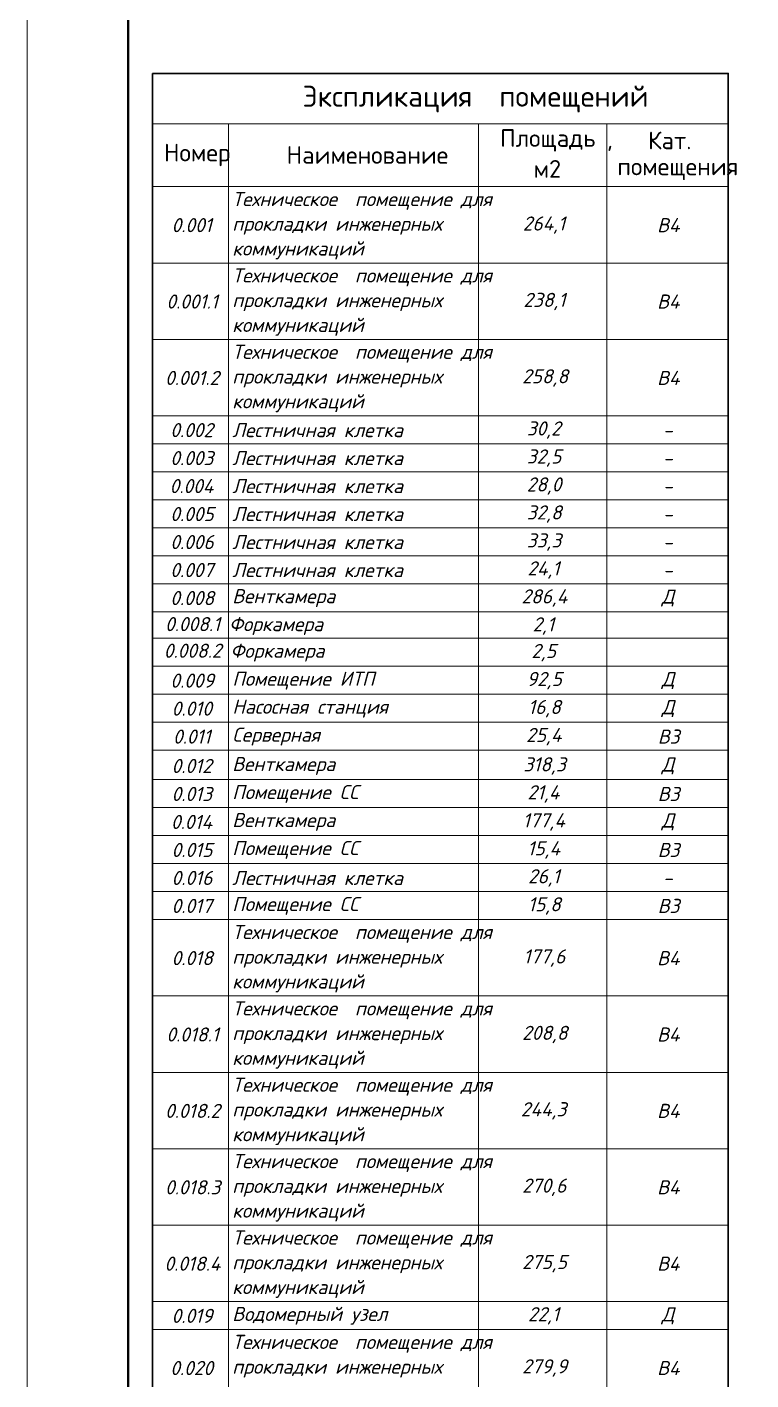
# Model space of a CAD drawing. Header units: millimetres. Extents: x -81576 to 1046824, y -248937 to 691537.
# Drawn here: x -80411 to -66088, y 622442 to 649213 of the extents above; entities that cross this region are included whole.
import ezdxf

# ---------------------------------------------------------------- set-up
doc = ezdxf.new("R2010")
doc.units = ezdxf.units.MM
doc.layers.add('PDF _Геометрия', color=7, linetype='Continuous', true_color=0x1d1d1d)
doc.layers.add('PDF _Текст', color=7, linetype='Continuous')
doc.styles.add('PDF ISOCPEUR', font='isocpeur.ttf')
doc.styles.add('PDF ISOCPEUR Italic', font='isocpeui.ttf')

msp = doc.modelspace()

# ---------------------------------------------------------------- linework, layer by layer
at = {"layer": 'PDF _Геометрия', "color": 7, "lineweight": 20}
msp.add_lwpolyline([(38489.1, 689395.2), (38489.1, 605295.1), (-80411, 605295.1), (-80411, 689395.2)], close=True, dxfattribs=at)
at = {"layer": 'PDF _Геометрия', "color": 7, "lineweight": 40}
msp.add_lwpolyline([(37989.1, 688895.2), (37989.1, 605795.1), (-78411, 605795.1), (-78411, 688895.2)], close=True, dxfattribs=at)
at = {"layer": 'PDF _Геометрия', "color": 7, "lineweight": 30}
msp.add_lwpolyline([(-77925.8, 648294.4), (-66538.1, 648294.4), (-66538.1, 647294.4), (-66538.1, 606259.7), (-77925.8, 606259.7), (-77925.8, 647294.4)], close=True, dxfattribs=at)
at = {"layer": 'PDF _Геометрия', "color": 7, "lineweight": 9}
for points in [[(-77925.8, 647294.4), (-66538.1, 647294.4)], [(-76425.8, 647294.4), (-76425.8, 646055.2), (-76425.8, 644543.7), (-76425.8, 643032.2), (-76425.8, 641520.7), (-76425.8, 640966.8), (-76425.8, 640413), (-76425.8, 639859.1), (-76425.8, 639305.3), (-76425.8, 638751.5), (-76425.8, 638197.6), (-76425.8, 637643.8), (-76425.8, 637090), (-76425.8, 636536.1), (-76425.8, 635982.3), (-76425.8, 635428.4), (-76425.8, 634874.6), (-76425.8, 634320.8), (-76425.8, 633766.9), (-76425.8, 633213.1), (-76425.8, 632659.3), (-76425.8, 632105.4), (-76425.8, 631551.6), (-76425.8, 630040.1), (-76425.8, 628528.6), (-76425.8, 627017), (-76425.8, 625505.5), (-76425.8, 623994), (-76425.8, 623440.2), (-76425.8, 621928.7)], [(-71478.1, 647294.4), (-71478.1, 646055.2), (-71478.1, 644543.7), (-71478.1, 643032.2), (-71478.1, 641520.7), (-71478.1, 640966.8), (-71478.1, 640413), (-71478.1, 639859.1), (-71478.1, 639305.3), (-71478.1, 638751.5), (-71478.1, 638197.6), (-71478.1, 637643.8), (-71478.1, 637090), (-71478.1, 636536.1), (-71478.1, 635982.3), (-71478.1, 635428.4), (-71478.1, 634874.6), (-71478.1, 634320.8), (-71478.1, 633766.9), (-71478.1, 633213.1), (-71478.1, 632659.3), (-71478.1, 632105.4), (-71478.1, 631551.6), (-71478.1, 630040.1), (-71478.1, 628528.6), (-71478.1, 627017), (-71478.1, 625505.5), (-71478.1, 623994), (-71478.1, 623440.2), (-71478.1, 621928.7)], [(-68938.1, 647294.4), (-68938.1, 646055.2), (-68938.1, 644543.7), (-68938.1, 643032.2), (-68938.1, 641520.7), (-68938.1, 640966.8), (-68938.1, 640413), (-68938.1, 639859.1), (-68938.1, 639305.3), (-68938.1, 638751.5), (-68938.1, 638197.6), (-68938.1, 637643.8), (-68938.1, 637090), (-68938.1, 636536.1), (-68938.1, 635982.3), (-68938.1, 635428.4), (-68938.1, 634874.6), (-68938.1, 634320.8), (-68938.1, 633766.9), (-68938.1, 633213.1), (-68938.1, 632659.3), (-68938.1, 632105.4), (-68938.1, 631551.6), (-68938.1, 630040.1), (-68938.1, 628528.6), (-68938.1, 627017), (-68938.1, 625505.5), (-68938.1, 623994), (-68938.1, 623440.2), (-68938.1, 621928.7)], [(-66538.1, 646055.2), (-68938.1, 646055.2), (-71478.1, 646055.2), (-76425.8, 646055.2), (-77925.8, 646055.2)], [(-66538.1, 644543.7), (-68938.1, 644543.7), (-71478.1, 644543.7), (-76425.8, 644543.7), (-77925.8, 644543.7)], [(-66538.1, 643032.2), (-68938.1, 643032.2), (-71478.1, 643032.2), (-76425.8, 643032.2), (-77925.8, 643032.2)], [(-66538.1, 641520.7), (-68938.1, 641520.7), (-71478.1, 641520.7), (-76425.8, 641520.7), (-77925.8, 641520.7)], [(-66538.1, 640966.8), (-68938.1, 640966.8), (-71478.1, 640966.8), (-76425.8, 640966.8), (-77925.8, 640966.8)], [(-66538.1, 640413), (-68938.1, 640413), (-71478.1, 640413), (-76425.8, 640413), (-77925.8, 640413)], [(-66538.1, 639859.1), (-68938.1, 639859.1), (-71478.1, 639859.1), (-76425.8, 639859.1), (-77925.8, 639859.1)], [(-66538.1, 639305.3), (-68938.1, 639305.3), (-71478.1, 639305.3), (-76425.8, 639305.3), (-77925.8, 639305.3)], [(-66538.1, 638751.5), (-68938.1, 638751.5), (-71478.1, 638751.5), (-76425.8, 638751.5), (-77925.8, 638751.5)], [(-66538.1, 638197.6), (-68938.1, 638197.6), (-71478.1, 638197.6), (-76425.8, 638197.6), (-77925.8, 638197.6)], [(-66538.1, 637643.8), (-68938.1, 637643.8), (-71478.1, 637643.8), (-76425.8, 637643.8), (-77925.8, 637643.8)], [(-66536.4, 637117.4), (-68936.4, 637117.4), (-71476.4, 637117.4), (-76424.1, 637117.4), (-77924.1, 637117.4)], [(-66536.4, 636563.6), (-68936.4, 636563.6), (-71476.4, 636563.6), (-76424.1, 636563.6), (-77924.1, 636563.6)], [(-66536.4, 636009.7), (-68936.4, 636009.7), (-71476.4, 636009.7), (-76424.1, 636009.7), (-77924.1, 636009.7)], [(-66536.4, 635455.9), (-68936.4, 635455.9), (-71476.4, 635455.9), (-76424.1, 635455.9), (-77924.1, 635455.9)], [(-66536.4, 634902.1), (-68936.4, 634902.1), (-71476.4, 634902.1), (-76424.1, 634902.1), (-77924.1, 634902.1)], [(-66538.1, 634320.8), (-68938.1, 634320.8), (-71478.1, 634320.8), (-76425.8, 634320.8), (-77925.8, 634320.8)], [(-66538.1, 633766.9), (-68938.1, 633766.9), (-71478.1, 633766.9), (-76425.8, 633766.9), (-77925.8, 633766.9)], [(-66538.1, 633213.1), (-68938.1, 633213.1), (-71478.1, 633213.1), (-76425.8, 633213.1), (-77925.8, 633213.1)], [(-66538.1, 632659.3), (-68938.1, 632659.3), (-71478.1, 632659.3), (-76425.8, 632659.3), (-77925.8, 632659.3)], [(-66538.1, 632105.4), (-68938.1, 632105.4), (-71478.1, 632105.4), (-76425.8, 632105.4), (-77925.8, 632105.4)], [(-66538.1, 631551.6), (-68938.1, 631551.6), (-71478.1, 631551.6), (-76425.8, 631551.6), (-77925.8, 631551.6)], [(-66538.1, 630040.1), (-68938.1, 630040.1), (-71478.1, 630040.1), (-76425.8, 630040.1), (-77925.8, 630040.1)], [(-66538.1, 628528.6), (-68938.1, 628528.6), (-71478.1, 628528.6), (-76425.8, 628528.6), (-77925.8, 628528.6)], [(-66538.1, 627017), (-68938.1, 627017), (-71478.1, 627017), (-76425.8, 627017), (-77925.8, 627017)], [(-66538.1, 625505.5), (-68938.1, 625505.5), (-71478.1, 625505.5), (-76425.8, 625505.5), (-77925.8, 625505.5)], [(-66538.1, 623994), (-68938.1, 623994), (-71478.1, 623994), (-76425.8, 623994), (-77925.8, 623994)], [(-66538.1, 623440.2), (-68938.1, 623440.2), (-71478.1, 623440.2), (-76425.8, 623440.2), (-77925.8, 623440.2)]]:
    msp.add_lwpolyline(points, dxfattribs=at)

# ---------------------------------------------------------------- texts
at = {"layer": 'PDF _Текст', "attachment_point": 4}
for s, insert, char_height, style in [('Экспликация  помещений', (-74959.5, 647787.7), 416.091, 'PDF ISOCPEUR'), ('Площадь ,', (-71051.1, 646968.8), 348.98, 'PDF ISOCPEUR'), ('Кат.', (-68123.6, 646968.8), 348.98, 'PDF ISOCPEUR'), ('Номер', (-77702.8, 646681.5), 348.98, 'PDF ISOCPEUR'), ('Наименование', (-75276.1, 646681.5), 348.979, 'PDF ISOCPEUR'), ('м2', (-70389.7, 646406.6), 348.98, 'PDF ISOCPEUR'), ('помещения', (-68732.1, 646406.6), 348.98, 'PDF ISOCPEUR'), ('Техническое  помещение для', (-76350.8, 645771.6), 279.4, 'PDF ISOCPEUR Italic'), ('264,1', (-70602.7, 645292.8), 279.4, 'PDF ISOCPEUR Italic'), ('0.001', (-77551.7, 645292.8), 279.4, 'PDF ISOCPEUR Italic'), ('прокладки инженерных', (-76350.8, 645282.1), 279.4, 'PDF ISOCPEUR Italic'), ('В4', (-67944.7, 645292.8), 279.4, 'PDF ISOCPEUR Italic'), ('коммуникаций', (-76350.8, 644792.7), 279.4, 'PDF ISOCPEUR Italic'), ('Техническое  помещение для', (-76350.8, 644260.1), 279.4, 'PDF ISOCPEUR Italic'), ('0.001.1', (-77655.1, 643781.3), 279.4, 'PDF ISOCPEUR Italic'), ('прокладки инженерных', (-76350.8, 643770.6), 279.4, 'PDF ISOCPEUR Italic'), ('238,1', (-70590.3, 643781.3), 279.4, 'PDF ISOCPEUR Italic'), ('В4', (-67944.7, 643781.3), 279.4, 'PDF ISOCPEUR Italic'), ('коммуникаций', (-76350.8, 643281.1), 279.4, 'PDF ISOCPEUR Italic'), ('Техническое  помещение для', (-76350.8, 642748.6), 279.4, 'PDF ISOCPEUR Italic'), ('0.001.2', (-77681.2, 642269.8), 279.4, 'PDF ISOCPEUR Italic'), ('прокладки инженерных', (-76350.8, 642259.1), 279.4, 'PDF ISOCPEUR Italic'), ('258,8', (-70616.4, 642269.8), 279.4, 'PDF ISOCPEUR Italic'), ('В4', (-67944.7, 642269.8), 279.4, 'PDF ISOCPEUR Italic'), ('коммуникаций', (-76350.8, 641769.6), 279.4, 'PDF ISOCPEUR Italic'), ('0.002', (-77577.9, 641237.1), 279.4, 'PDF ISOCPEUR Italic'), ('Лестничная клетка', (-76350.8, 641237.1), 279.4, 'PDF ISOCPEUR Italic'), ('30,2', (-70525.5, 641237.1), 279.4, 'PDF ISOCPEUR Italic'), ('-', (-67829, 641237.1), 279.4, 'PDF ISOCPEUR Italic'), ('0.003', (-77577.9, 640683.2), 279.4, 'PDF ISOCPEUR Italic'), ('Лестничная клетка', (-76350.8, 640683.2), 279.4, 'PDF ISOCPEUR Italic'), ('32,5', (-70525.5, 640683.2), 279.4, 'PDF ISOCPEUR Italic'), ('-', (-67829, 640683.2), 279.4, 'PDF ISOCPEUR Italic'), ('0.004', (-77590.4, 640129.4), 279.4, 'PDF ISOCPEUR Italic'), ('Лестничная клетка', (-76350.8, 640129.4), 279.4, 'PDF ISOCPEUR Italic'), ('28,0', (-70525.5, 640129.4), 279.4, 'PDF ISOCPEUR Italic'), ('-', (-67829, 640129.4), 279.4, 'PDF ISOCPEUR Italic'), ('0.005', (-77577.9, 639575.6), 279.4, 'PDF ISOCPEUR Italic'), ('Лестничная клетка', (-76350.8, 639575.6), 279.4, 'PDF ISOCPEUR Italic'), ('32,8', (-70525.5, 639575.6), 279.4, 'PDF ISOCPEUR Italic'), ('-', (-67829, 639575.6), 279.4, 'PDF ISOCPEUR Italic'), ('0.006', (-77577.9, 639021.7), 279.4, 'PDF ISOCPEUR Italic'), ('Лестничная клетка', (-76350.8, 639021.7), 279.4, 'PDF ISOCPEUR Italic'), ('33,3', (-70525.5, 639021.7), 279.4, 'PDF ISOCPEUR Italic'), ('-', (-67829, 639021.7), 279.4, 'PDF ISOCPEUR Italic'), ('0.007', (-77577.9, 638467.9), 279.4, 'PDF ISOCPEUR Italic'), ('Лестничная клетка', (-76350.8, 638467.9), 279.4, 'PDF ISOCPEUR Italic'), ('24,1', (-70511.9, 638467.9), 279.4, 'PDF ISOCPEUR Italic'), ('-', (-67829, 638467.9), 279.4, 'PDF ISOCPEUR Italic'), ('0.008', (-77577.9, 637914.1), 279.4, 'PDF ISOCPEUR Italic'), ('Венткамера', (-76350.8, 637914.1), 279.4, 'PDF ISOCPEUR Italic'), ('286,4', (-70628.9, 637914.1), 279.4, 'PDF ISOCPEUR Italic'), ('Д', (-67855.1, 637914.1), 279.4, 'PDF ISOCPEUR Italic'), ('0.008.1 Форкамера', (-77681.2, 637360.2), 279.4, 'PDF ISOCPEUR Italic'), ('2,1', (-70408.5, 637360.2), 279.4, 'PDF ISOCPEUR Italic'), ('0.008.2 Форкамера', (-77705.7, 636833.8), 279.4, 'PDF ISOCPEUR Italic'), ('2,5', (-70433, 636833.8), 279.4, 'PDF ISOCPEUR Italic'), ('0.009', (-77576.2, 636280), 279.4, 'PDF ISOCPEUR Italic'), ('Помещение ИТП', (-76349.1, 636280), 279.4, 'PDF ISOCPEUR Italic'), ('92,5', (-70523.9, 636280), 279.4, 'PDF ISOCPEUR Italic'), ('Д', (-67853.4, 636280), 279.4, 'PDF ISOCPEUR Italic'), ('0.010', (-77550.1, 635726.2), 279.4, 'PDF ISOCPEUR Italic'), ('Насосная станция', (-76349.1, 635726.2), 279.4, 'PDF ISOCPEUR Italic'), ('16,8', (-70497.7, 635726.2), 279.4, 'PDF ISOCPEUR Italic'), ('Д', (-67853.4, 635726.2), 279.4, 'PDF ISOCPEUR Italic'), ('0.011', (-77523.9, 635172.3), 279.4, 'PDF ISOCPEUR Italic'), ('Серверная', (-76349.1, 635172.3), 279.4, 'PDF ISOCPEUR Italic'), ('25,4', (-70536.3, 635172.3), 279.4, 'PDF ISOCPEUR Italic'), ('В3', (-67930.6, 635172.3), 279.4, 'PDF ISOCPEUR Italic'), ('0.012', (-77551.8, 634591), 279.4, 'PDF ISOCPEUR Italic'), ('Венткамера', (-76350.8, 634591), 279.4, 'PDF ISOCPEUR Italic'), ('318,3', (-70590.3, 634591), 279.4, 'PDF ISOCPEUR Italic'), ('Д', (-67855.1, 634591), 279.4, 'PDF ISOCPEUR Italic'), ('Помещение СС', (-76350.8, 634037.2), 279.4, 'PDF ISOCPEUR Italic'), ('21,4', (-70511.8, 634037.2), 279.4, 'PDF ISOCPEUR Italic'), ('0.013', (-77551.8, 634037.2), 279.4, 'PDF ISOCPEUR Italic'), ('В3', (-67932.3, 634037.2), 279.4, 'PDF ISOCPEUR Italic'), ('Венткамера', (-76350.8, 633483.4), 279.4, 'PDF ISOCPEUR Italic'), ('0.014', (-77564.2, 633483.4), 279.4, 'PDF ISOCPEUR Italic'), ('177,4', (-70602.7, 633483.4), 279.4, 'PDF ISOCPEUR Italic'), ('Д', (-67855.1, 633483.4), 279.4, 'PDF ISOCPEUR Italic'), ('0.015', (-77551.8, 632929.5), 279.4, 'PDF ISOCPEUR Italic'), ('Помещение СС', (-76350.8, 632929.5), 279.4, 'PDF ISOCPEUR Italic'), ('15,4', (-70511.8, 632929.5), 279.4, 'PDF ISOCPEUR Italic'), ('В3', (-67932.3, 632929.5), 279.4, 'PDF ISOCPEUR Italic'), ('0.016', (-77551.8, 632375.7), 279.4, 'PDF ISOCPEUR Italic'), ('Лестничная клетка', (-76350.8, 632375.7), 279.4, 'PDF ISOCPEUR Italic'), ('26,1', (-70499.4, 632375.7), 279.4, 'PDF ISOCPEUR Italic'), ('-', (-67829, 632375.7), 279.4, 'PDF ISOCPEUR Italic'), ('0.017', (-77551.8, 631821.8), 279.4, 'PDF ISOCPEUR Italic'), ('Помещение СС', (-76350.8, 631821.8), 279.4, 'PDF ISOCPEUR Italic'), ('15,8', (-70499.4, 631821.8), 279.4, 'PDF ISOCPEUR Italic'), ('В3', (-67932.3, 631821.8), 279.4, 'PDF ISOCPEUR Italic'), ('Техническое  помещение для', (-76350.8, 631268), 279.4, 'PDF ISOCPEUR Italic'), ('0.018', (-77551.8, 630789.2), 279.4, 'PDF ISOCPEUR Italic'), ('прокладки инженерных', (-76350.8, 630778.5), 279.4, 'PDF ISOCPEUR Italic'), ('177,6', (-70590.3, 630789.2), 279.4, 'PDF ISOCPEUR Italic'), ('В4', (-67944.8, 630789.2), 279.4, 'PDF ISOCPEUR Italic'), ('коммуникаций', (-76350.8, 630289), 279.4, 'PDF ISOCPEUR Italic'), ('Техническое  помещение для', (-76350.8, 629756.5), 279.4, 'PDF ISOCPEUR Italic'), ('0.018.1', (-77655.1, 629277.7), 279.4, 'PDF ISOCPEUR Italic'), ('208,8', (-70616.4, 629277.7), 279.4, 'PDF ISOCPEUR Italic'), ('В4', (-67944.8, 629277.7), 279.4, 'PDF ISOCPEUR Italic'), ('прокладки инженерных', (-76350.8, 629267), 279.4, 'PDF ISOCPEUR Italic'), ('коммуникаций', (-76350.8, 628777.5), 279.4, 'PDF ISOCPEUR Italic'), ('Техническое  помещение для', (-76350.8, 628245), 279.4, 'PDF ISOCPEUR Italic'), ('0.018.2', (-77681.3, 627766.1), 279.4, 'PDF ISOCPEUR Italic'), ('прокладки инженерных', (-76350.8, 627755.5), 279.4, 'PDF ISOCPEUR Italic'), ('244,3', (-70641.3, 627766.1), 279.4, 'PDF ISOCPEUR Italic'), ('В4', (-67944.8, 627766.1), 279.4, 'PDF ISOCPEUR Italic'), ('коммуникаций', (-76350.8, 627266), 279.4, 'PDF ISOCPEUR Italic'), ('Техническое  помещение для', (-76350.8, 626733.5), 279.4, 'PDF ISOCPEUR Italic'), ('0.018.3', (-77681.3, 626254.6), 279.4, 'PDF ISOCPEUR Italic'), ('прокладки инженерных', (-76350.8, 626244), 279.4, 'PDF ISOCPEUR Italic'), ('270,6', (-70616.5, 626254.6), 279.4, 'PDF ISOCPEUR Italic'), ('В4', (-67944.8, 626254.6), 279.4, 'PDF ISOCPEUR Italic'), ('коммуникаций', (-76350.8, 625754.5), 279.4, 'PDF ISOCPEUR Italic'), ('Техническое  помещение для', (-76350.9, 625222), 279.4, 'PDF ISOCPEUR Italic'), ('0.018.4', (-77693.7, 624743.1), 279.4, 'PDF ISOCPEUR Italic'), ('прокладки инженерных', (-76350.9, 624732.5), 279.4, 'PDF ISOCPEUR Italic'), ('275,5', (-70616.5, 624743.1), 279.4, 'PDF ISOCPEUR Italic'), ('В4', (-67944.8, 624743.1), 279.4, 'PDF ISOCPEUR Italic'), ('коммуникаций', (-76350.9, 624243), 279.4, 'PDF ISOCPEUR Italic'), ('0.019', (-77551.8, 623710.4), 279.4, 'PDF ISOCPEUR Italic'), ('Водомерный узел', (-76350.9, 623710.4), 279.4, 'PDF ISOCPEUR Italic'), ('22,1', (-70499.5, 623710.4), 279.4, 'PDF ISOCPEUR Italic'), ('Д', (-67855.2, 623710.4), 279.4, 'PDF ISOCPEUR Italic'), ('Техническое  помещение для', (-76350.9, 623156.6), 279.4, 'PDF ISOCPEUR Italic'), ('0.020', (-77578, 622677.8), 279.4, 'PDF ISOCPEUR Italic'), ('прокладки инженерных', (-76350.9, 622667.1), 279.4, 'PDF ISOCPEUR Italic'), ('279,9', (-70616.5, 622677.8), 279.4, 'PDF ISOCPEUR Italic'), ('В4', (-67944.8, 622677.8), 279.4, 'PDF ISOCPEUR Italic')]:
    msp.add_mtext(s, dxfattribs=dict(at, insert=insert, char_height=char_height, style=style))

doc.saveas('drawing.dxf')
